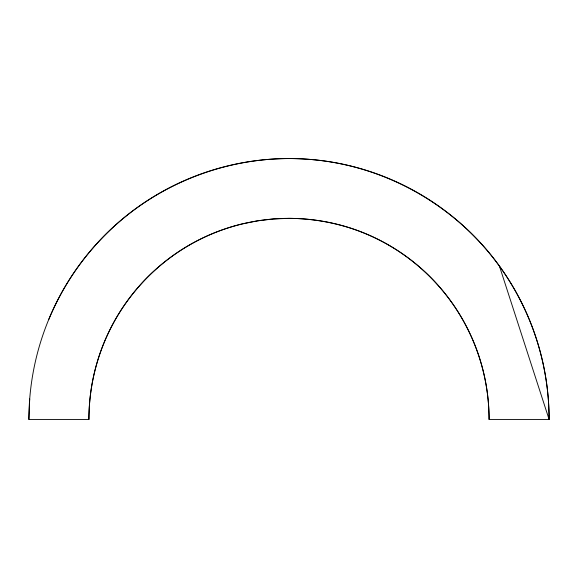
<?xml version="1.0" encoding="UTF-8"?>
<svg xmlns="http://www.w3.org/2000/svg" width="578" height="578" viewBox="0 0 578 578"><rect width="100%" height="100%" fill="white"/><g stroke="black" fill="none" stroke-linecap="round" stroke-linejoin="round"><path stroke-width="0.87" d="M48.697 319.605A260.866 260.1 90 0 1 105.08 234.971C157.96 181.629 234.531 153.249 309.411 159.369C384.341 165.077 455.522 205.132 499.428 266.097A260.866 260.1 90 0 1 549.1 419.433L489.075 419.433A201.072 200.075 90 0 0 350.824 228.202C330.854 221.815 309.967 218.484 289 218.354A201.072 200.075 90 0 0 88.925 419.433L28.9 419.433L29.702 398.965M499.428 266.097L549.1 419.433A260.866 260.1 -90 0 0 289 158.567A260.866 260.1 -90 0 0 28.9 419.433M489.075 419.433A201.072 200.075 90 0 0 289 218.361L273.3 218.975L257.701 220.832L242.29 223.91A201.072 200.075 90 0 0 88.925 419.433"/></g></svg>
